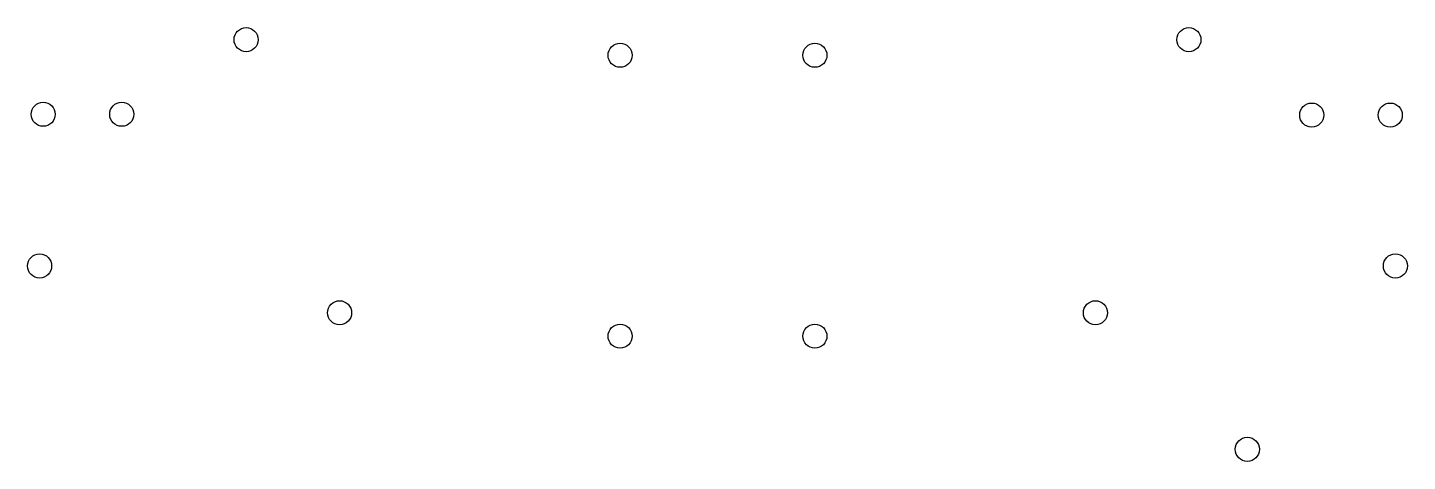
# Model space of a CAD drawing. Extents: x 54 to 335, y -143 to -55.
import ezdxf

# ---------------------------------------------------------------- set-up
doc = ezdxf.new("R2010")
doc.units = 0
doc.layers.add('BLACK', color=7, linetype='CONTINUOUS')

msp = doc.modelspace()

# ---------------------------------------------------------------- linework, layer by layer
at = {"layer": 'BLACK'}
for centre in [(98.425, -57.15), (290.512, -57.15), (174.625, -60.325), (214.312, -60.325), (57.0813, -72.3288), (73.0813, -72.3288), (315.532, -72.4875), (331.537, -72.4875), (56.3562, -103.188), (332.581, -103.188), (117.475, -112.712), (271.462, -112.712), (174.625, -117.475), (214.312, -117.475), (302.419, -140.494)]:
    msp.add_circle(centre, 2.45, dxfattribs=at)

doc.saveas('drawing.dxf')
